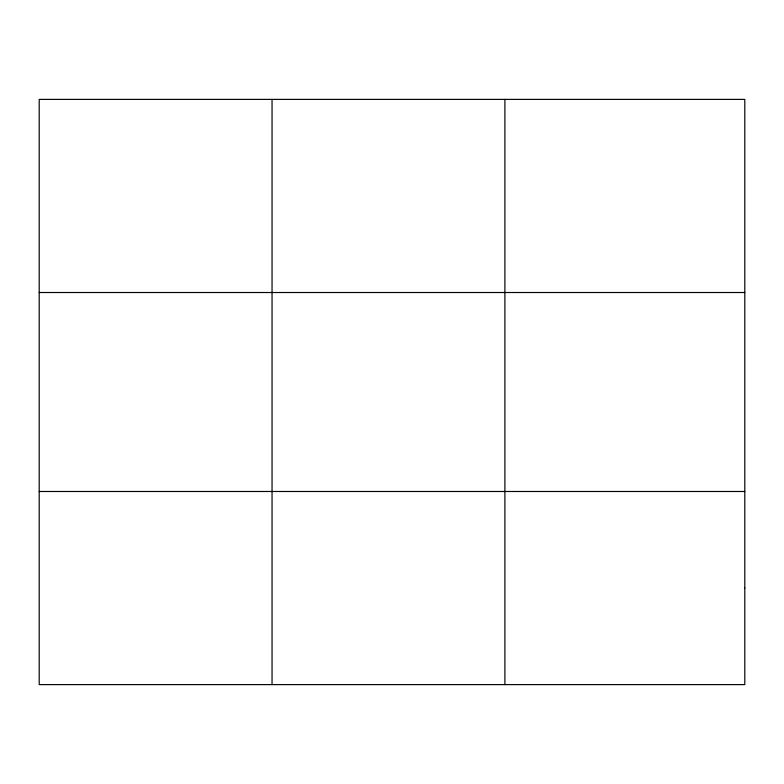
<?xml version="1.0" encoding="UTF-8"?>
<svg xmlns="http://www.w3.org/2000/svg" width="784" height="784" viewBox="0 0 784 784"><rect width="100%" height="100%" fill="white"/><g stroke="black" fill="none" stroke-linecap="round" stroke-linejoin="round"><path stroke-width="1.18" d="M272.048 99.392L272.048 684.608M504.896 99.392L504.896 684.608M39.2 292.51L744.8 292.51M39.2 491.49L744.8 491.49M744.8 588.049L744.8 684.608L39.2 684.608L39.2 99.392L744.8 99.392L744.8 588.049"/></g></svg>
